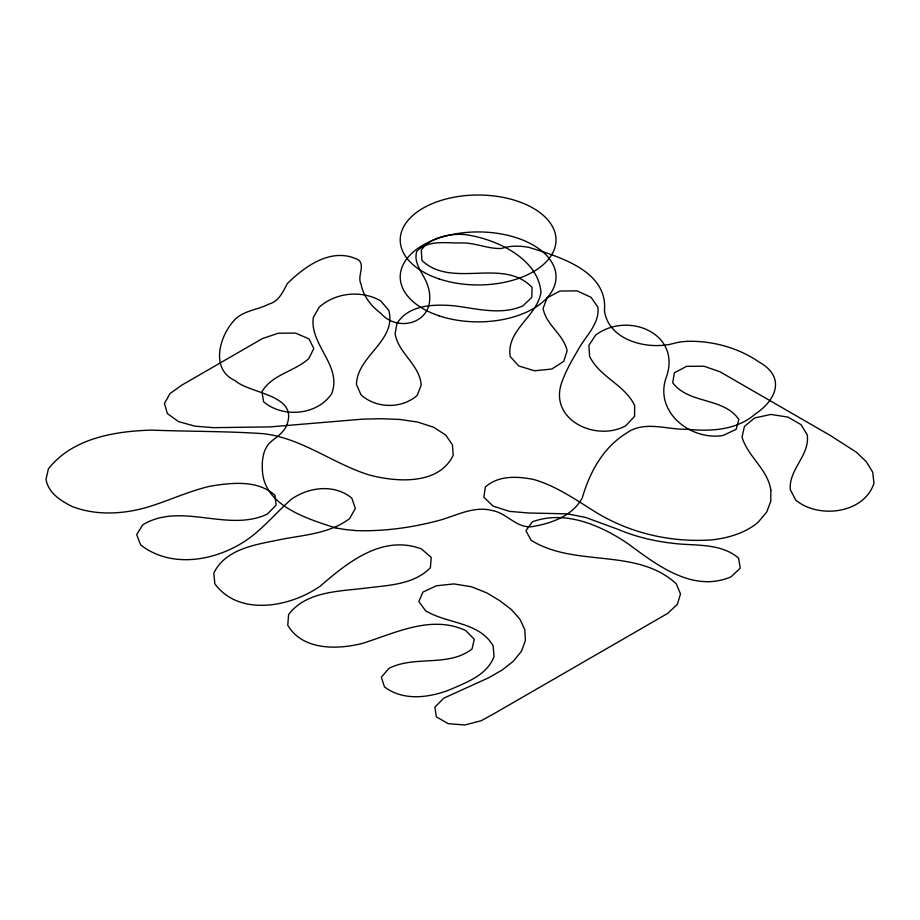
<?xml version="1.0" encoding="UTF-8"?>
<svg xmlns="http://www.w3.org/2000/svg" width="920" height="920" viewBox="0 0 920 920"><rect width="100%" height="100%" fill="white"/><g stroke="black" fill="none" stroke-linecap="round" stroke-linejoin="round"><path stroke-width="1.38" d="M687.182 341.331C705.985 340.803 724.925 344.609 742.049 352.394A116.391 67.206 0 0 1 758.724 361.801C785.749 376.728 776.848 399.671 755.182 414.103C736.368 430.387 710.654 431.584 687.102 429.26C666.735 429.893 644.046 420.003 625.899 433.515C602.853 447.948 589.685 472.431 582.291 497.812C572.665 516.062 550.758 523.687 531.53 526.712C516.235 528.126 506.713 512.992 492.361 510.565C473.248 505.448 455.216 516.338 437.207 520.915C410.262 527.93 382.248 531.668 354.384 530.541M335.892 528.034C309.028 519.271 266.995 507.023 262.695 473.961C261.522 462.357 262.108 448.397 272.193 440.634C278.334 435.896 285.28 430.985 287.465 423.085C296.654 394.461 249.987 393.737 235.152 380.661C209.081 368.909 219.995 333.638 236.359 318.171C245.605 310.316 258.486 309.522 269.031 304.06C279.036 301.277 282.923 291.789 287.339 283.601C305.52 265.604 332.603 246.445 358.788 260.084C365.286 266.167 356.879 276.506 361.077 284.222C363.216 296.194 371.174 306.13 380.73 313.237C397.095 332.212 431.066 324.012 429.72 296.596A93.702 54.096 0 0 0 427.984 286.522C424.856 274.769 412.689 264.132 416.794 251.309C427.788 239.418 446.947 243.363 461.564 242.926C475.168 242.604 488.117 249.147 501.584 248.457C510.335 245.513 519.765 245.686 528.759 247.353C558.75 256.553 608.178 270.813 604.44 310.764C608.683 341.228 649.577 350.819 675.211 342.987A40.25 26.047 -0.9 0 1 687.182 341.377M354.418 530.391A84.019 51.037 -1.5 0 1 335.984 527.896M770.845 490.13L770.764 501.296L766.659 512.164L758.206 522.134A70.368 40.629 0 0 1 711.275 539.913C669.426 542.765 626.601 532.473 591.387 509.427C573.045 497.892 554.771 485.553 533.726 479.504C517.431 476.272 498.594 475.145 485.357 487.013L483.862 497.202L493.108 506.138L509.53 511.37L528.666 513.003L567.663 513.854L585.798 517.5L618.424 529.495A135.148 78.027 0 0 0 671.002 543.064C693.68 546.308 719.923 542.179 738.576 558.118L740.244 568.146L731.02 576.851C692.978 593.101 656.88 565.018 627.705 543.513C600.519 525.17 564.926 509.784 532.346 521.835L525.929 530.691L531.082 540.247C575.23 567.835 636.433 547.227 676.28 583.786L680.49 593.963L677.396 604.256L667.747 613.364L494.787 713.241L481.217 720.705L464.933 724.983L448.201 723.66L436.344 716.818L434.884 707.123L443.854 698.142L488.716 677.752L502.193 670.001L513.417 661.181L521.422 651.291L525.377 640.654L524.848 629.774L519.949 619.252L511.336 609.534L499.928 600.783L486.795 592.894L471.431 586.741L453.859 583.924L436.322 585.798L422.924 592.089L418.864 601.484L425.569 610.754C447.223 624.001 479.078 621.609 493.108 645.806L494.04 656.512C486.967 675.429 466.118 682.559 449.132 690.011C428.547 697.855 403.075 701.12 384.479 686.883L381.34 677.178L389.068 668.299C415.161 655.155 448.086 667.425 472.041 649.002L474.272 639.262L465.681 630.522C431.388 614.571 395.416 632.983 362.503 643.379C337.445 649.75 302.553 650.509 287.764 625.244L288.592 614.548C306.429 590.985 339.595 591.422 366.332 588.029C388.401 585.235 413.873 584.706 430.387 567.709L431.238 557.428L421.452 548.941C382.639 534.29 347.875 562.178 320.332 586.051C290.846 606.935 239.292 616.998 214.855 583.843L213.842 573.01C226.193 547.653 258.405 544.295 283.061 539.039C305.808 534.819 330.51 533.059 349.589 518.627L355.361 508.495L351.854 498.214C334.742 483.736 308.855 486.933 291.421 499.215C277.426 511.416 265.5 525.849 250.7 537.142C220.006 560.13 172.764 570.101 140.576 544.87L136.701 534.601L142.749 524.779C181.309 501.63 227.367 532.68 267.156 514.199L276.046 505.218L274.976 495.282C257.404 479.561 231.357 482.724 209.829 486.266C187.139 491.591 166.117 501.963 143.727 508.254C120.324 514.337 95.013 515.361 72.162 506.494C60.708 500.791 48.311 493.005 46 479.354L48.392 468.866C72.289 438.23 114.77 431.169 151.455 430.123C188.577 431.549 225.814 431.123 262.855 433.653C301.484 437.874 332.465 463.392 368.678 474.812C395.784 482.218 438.989 485.461 453.215 455.181L452.41 444.751L445.705 435.034L433.596 427.248L417.691 422.061L399.809 419.462L381.271 418.715L362.641 419.152L269.859 426.914L213.382 427.662L194.879 426.155L178.457 421.578L167.359 413.551L164.45 403.466L170.039 393.565L181.792 385.135L262.407 338.594L278.231 333.224L295.504 333.086L308.947 338.859L313.812 348.496L308.867 358.49C294.572 371.599 272.332 374.244 261.947 391.644L263.591 401.729C282.681 418.312 317.434 415.265 331.66 393.714C342.527 365.78 309.465 345 313.306 317.549L319.217 307.142C335.834 292.433 361.376 289.915 380.65 300.828L388.838 310.442C396.75 341.147 357.063 355.741 356.454 384.525L361.031 394.864C376.268 408.652 401.775 409.043 417.209 395.37L421.176 385.181C419.865 364.722 398.475 353.556 395.117 333.799L396.991 323.426C408.721 304.727 433.665 304.141 453.376 305.716C476.353 308.464 500.583 315.606 522.893 305.911L531.806 297.401L532.047 287.373C502.952 256.945 452.042 289.179 421.935 260.417L421.303 250.297A40.583 23.425 0 0 1 464.542 234.519C494.546 238.372 538.188 257.738 540.971 292.261C537.119 316.733 505.942 330.004 510.22 356.534L518.765 365.999L534.623 370.783L551.804 369.035L563.741 361.376L567.122 350.784C563.558 334.144 546.089 325.243 543.11 308.372L547.066 297.884L559.912 291.053L577.001 290.858L591.008 297.309L597.931 307.165C599.771 324.035 585.534 335.995 578.185 349.715C572.067 360.122 565.961 370.61 561.913 382.03C548.09 419.773 596.091 442.163 625.749 425.764L634.535 416.461L634.708 405.593C624.818 384.675 599.553 377.119 589.57 356.258L588.938 345.276L595.711 335.029C628.233 310.718 682.881 333.902 665.85 378.522C654.649 412.666 691.254 440.91 723.166 435.447L736.149 429.306L738.841 419.462C723.407 396.957 688.942 404.397 672.704 382.731L674.371 372.796L686.596 366.344L703.972 366.217L720.038 371.806L830.231 435.436L856.255 452.122L866.318 461.667L872.678 472.167L874 483.184C864.179 513.762 818.363 519.121 795.708 500.066L790.291 489.624C788.555 469.28 810.014 455.457 807.254 434.976L801.124 424.683L788.049 417.128L770.96 414.437L754.653 417.944L744.441 426.409L742.026 437.092C747.845 456.768 767.751 469.131 770.845 490.13M439.104 315.824A77.889 44.965 0 0 0 556.014 276.943A77.889 44.965 0 0 0 439.242 237.935A77.889 44.965 0 0 0 439.104 315.824M439.104 278.909A77.889 44.965 0 0 0 556.014 240.039A77.889 44.965 0 0 0 439.242 201.02A77.889 44.965 0 0 0 439.104 278.909"/></g></svg>
